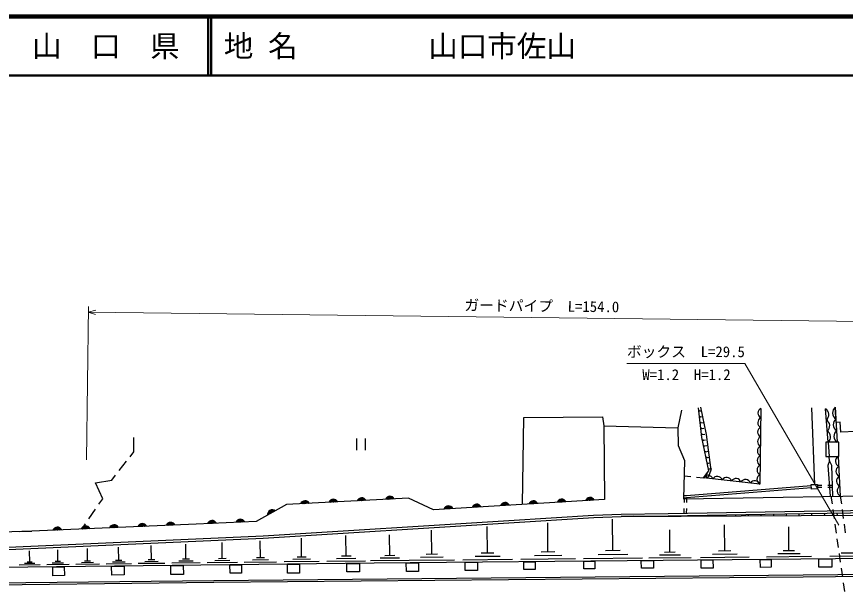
# Model space of a CAD drawing. Units: millimetres, scale not verified. Extents: x 40000 to 680000, y 20000 to 380000.
# Drawn here: x 335258 to 475704, y 282562 to 380000 of the extents above; entities that cross this region are included whole.
import ezdxf
from ezdxf.enums import TextEntityAlignment as Align

# ---------------------------------------------------------------- set-up
doc = ezdxf.new("R2010")
doc.units = ezdxf.units.MM
doc.header["$LTSCALE"] = 1000
for name, color, linetype, lineweight in [('M-BGD', 7, 'Continuous', 25), ('M-STR-HTXT', 7, 'Continuous', 13), ('M-TTL', 2, 'Continuous', 140), ('M-TTL-TXT', 7, 'Continuous', 50)]:
    doc.layers.add(name, color=color, linetype=linetype, lineweight=lineweight)
doc.styles.add('ＭＳ ゴシック', font='')
doc.styles.get('ＭＳ ゴシック').set_extended_font_data('MS Gothic')

msp = doc.modelspace()

# ---------------------------------------------------------------- linework, layer by layer
at = {"layer": 'M-BGD'}
for p, q in [((451007, 313055), (450984, 313253)), ((450995, 313154), (451393, 313200)), ((470540, 300689), (470005, 313660)), ((472772, 307855), (472312, 313523)), ((474132, 311198), (473973, 313791)), ((473985, 313792), (474321, 307862)), ((451122, 312061), (451099, 312260)), ((451111, 312161), (451508, 312207)), ((434766, 310606), (447301, 310290)), ((451238, 311068), (451215, 311267)), ((451226, 311167), (451624, 311214)), ((474801, 311239), (474132, 311198)), ((474906, 309531), (474801, 311239)), ((451353, 310075), (451330, 310273)), ((451342, 310174), (451739, 310220)), ((451469, 309081), (451446, 309280)), ((451457, 309181), (451855, 309227)), ((477483, 309690), (474906, 309531)), ((355128, 306211), (355144, 308676)), ((392843, 308493), (392843, 306493)), ((394343, 308493), (394343, 306493)), ((451640, 308097), (451599, 308293)), ((451619, 308195), (452011, 308278)), ((472772, 307855), (472969, 305433)), ((354497, 305403), (355128, 306211)), ((451846, 307119), (451805, 307314)), ((451826, 307217), (452217, 307299)), ((452052, 306140), (452011, 306336)), ((452032, 306238), (452423, 306320)), ((452259, 305162), (452217, 305357)), ((452238, 305259), (452629, 305342)), ((473026, 304726), (472969, 305433)), ((474458, 305439), (474839, 298719)), ((352650, 303039), (353881, 304615)), ((452465, 304183), (452423, 304379)), ((452444, 304281), (452835, 304363)), ((452671, 303205), (452630, 303400)), ((452650, 303302), (453042, 303385)), ((351403, 301442), (352034, 302251)), ((448365, 302163), (449499, 302050)), ((451740, 301749), (452359, 302533)), ((452050, 302141), (452363, 301893)), ((348630, 300951), (351403, 301442)), ((349859, 298249), (348630, 300951)), ((450494, 301950), (451628, 301837)), ((471730, 300519), (470950, 300520)), ((471735, 300169), (470961, 300170)), ((473509, 300516), (472730, 300517)), ((473508, 300166), (472735, 300167)), ((349224, 297334), (349859, 298249)), ((448387, 298393), (448362, 297615)), ((448777, 298410), (448764, 297627)), ((473489, 297414), (473308, 298692)), ((474839, 298719), (475013, 297429)), ((347514, 294869), (348654, 296512)), ((448330, 296616), (448305, 295838)), ((448748, 296627), (448735, 295844)), ((473839, 294939), (473629, 296424)), ((475147, 296438), (475347, 294951)), ((439879, 295293), (437729, 295255)), ((439879, 295293), (439879, 295267)), ((442028, 295331), (442029, 295278)), ((444178, 295369), (444179, 295290)), ((446328, 295406), (446329, 295301)), ((448477, 295440), (448480, 295312)), ((450627, 295475), (450630, 295324)), ((452777, 295509), (452780, 295335)), ((454927, 295544), (454930, 295347)), ((457076, 295578), (457080, 295358)), ((459226, 295612), (459230, 295370)), ((461376, 295647), (461380, 295381)), ((463525, 295681), (463531, 295392)), ((465675, 295716), (465681, 295404)), ((467825, 295750), (467831, 295415)), ((469975, 295781), (469981, 295427)), ((472124, 295810), (472131, 295438)), ((474274, 295839), (474281, 295450)), ((346309, 293132), (346944, 294047)), ((415061, 289044), (415017, 293540)), ((425306, 289254), (425257, 294185)), ((436311, 289463), (436259, 294800)), ((455257, 289420), (455214, 293838)), ((474189, 292463), (473979, 293948)), ((475481, 293960), (475681, 292474)), ((335804, 292742), (337832, 292770)), ((398505, 288632), (398465, 292130)), ((405633, 288853), (405593, 292953)), ((445968, 289182), (445930, 293017)), ((466134, 289439), (466094, 293509)), ((370109, 288122), (370078, 290867)), ((376574, 288239), (376540, 291154)), ((383556, 288388), (383519, 291579)), ((391113, 288552), (391072, 292049)), ((474539, 289988), (474329, 291473)), ((337477, 287533), (337455, 289422)), ((342254, 287619), (342231, 289634)), ((347277, 287710), (347253, 289856)), ((352561, 287805), (352535, 290090)), ((358118, 287906), (358090, 290336)), ((363962, 288011), (363933, 290595)), ((437562, 289475), (435060, 289451)), ((456293, 289430), (454221, 289410)), ((467088, 289449), (465180, 289430)), ((364568, 288018), (363357, 288004)), ((370753, 288130), (369466, 288115)), ((377257, 288247), (375891, 288231)), ((385056, 288006), (382065, 287972)), ((384304, 288397), (382808, 288380)), ((392757, 288133), (389478, 288096)), ((391932, 288561), (390293, 288542)), ((400149, 288214), (396871, 288176)), ((399325, 288642), (397685, 288623)), ((407560, 288359), (403716, 288321)), ((406594, 288862), (404672, 288843)), ((419287, 287962), (410858, 287879)), ((417174, 288503), (412959, 288462)), ((416115, 289055), (414007, 289034)), ((429941, 288066), (420695, 287976)), ((427623, 288660), (423000, 288615)), ((426461, 289265), (424150, 289242)), ((441327, 288178), (431321, 288080)), ((438819, 288821), (433816, 288771)), ((449572, 288259), (442382, 288188)), ((447770, 288721), (444175, 288685)), ((446867, 289191), (445069, 289174)), ((459410, 288356), (451126, 288274)), ((457334, 288888), (453191, 288847)), ((469959, 288460), (462328, 288384)), ((468047, 288950), (464231, 288912)), ((480849, 288567), (473043, 288490)), ((474888, 287512), (474678, 288998)), ((478893, 289068), (474990, 289029)), ((339254, 287081), (335712, 287040)), ((338365, 287307), (336594, 287287)), ((337920, 287538), (337034, 287528)), ((344148, 287137), (340371, 287094)), ((343201, 287378), (341312, 287356)), ((342726, 287625), (341782, 287614)), ((349296, 287196), (345272, 287150)), ((348287, 287453), (346275, 287430)), ((347781, 287716), (346774, 287704)), ((354710, 287259), (350426, 287209)), ((353635, 287532), (351493, 287507)), ((353097, 287811), (352026, 287799)), ((360404, 287324), (355846, 287272)), ((359261, 287615), (356982, 287589)), ((358688, 287912), (357548, 287899)), ((366392, 287393), (361547, 287337)), ((365177, 287702), (362755, 287674)), ((372691, 287465), (367543, 287406)), ((371400, 287794), (368826, 287764)), ((379315, 287542), (373850, 287479)), ((377944, 287890), (375212, 287859)), ((386556, 287625), (380574, 287556)), ((394401, 287715), (387844, 287640)), ((401794, 287796), (395236, 287720)), ((409487, 287866), (401799, 287790)), ((475238, 285037), (475028, 286522)), ((475588, 282562), (475378, 284047))]:
    msp.add_line(p, q, dxfattribs=at)
for points in [[(447933, 313285), (447301, 310290), (447371, 307272), (448412, 304780), (448295, 298252), (475248, 298726), (490778, 298966), (506272, 290982)], [(451628, 301837), (452564, 303022), (451373, 308676), (450788, 313707)], [(451139, 313800), (452121, 309168), (452917, 303131), (452449, 301891)], [(461395, 313590), (461198, 300744), (451628, 301837)], [(420966, 297308), (421184, 312027), (434556, 312133), (434766, 310606), (434885, 298135)], [(473544, 298696), (473419, 303924), (473026, 304726), (472711, 303882), (473128, 298689)], [(469932, 300136), (448777, 298410), (448298, 298389)], [(469921, 300486), (448755, 298760), (448304, 298740)], [(434885, 298135), (405932, 296415), (401650, 298345), (380997, 297275), (375873, 294432), (365678, 293958), (337832, 292770), (313996, 291981)], [(437722, 295655), (445689, 295796), (468694, 296164), (488331, 296427)], [(322375, 289554), (377023, 291976), (418647, 294567), (433041, 295479), (437714, 295655)], [(322393, 289155), (377044, 291576), (418672, 294167), (433061, 295080), (437729, 295255), (488527, 295525)], [(439879, 295293), (445695, 295396), (468700, 295764), (488336, 296027)], [(497356, 288329), (444846, 287813), (395835, 287331), (322396, 286487)], [(320846, 283884), (368689, 284434), (468520, 285351), (545166, 286133), (559344, 286216)], [(322249, 283565), (368692, 284143), (468523, 285060), (545168, 285841), (559345, 285925)]]:
    msp.add_lwpolyline(points, dxfattribs=at)
for points in [[(472380, 307853), (472390, 305430), (474606, 305440), (474595, 307863)], [(469915, 300670), (470945, 300701), (470968, 299924), (469939, 299893)], [(461279, 287974), (463127, 287992), (463140, 286648), (461292, 286630)], [(471175, 288071), (473375, 288093), (473389, 286675), (471189, 286653)], [(341395, 286706), (343336, 286728), (343353, 285248), (341412, 285225)], [(351361, 286820), (353466, 286844), (353483, 285365), (351378, 285341)], [(361375, 286935), (363503, 286960), (363521, 285459), (361392, 285434)], [(371411, 287051), (373376, 287073), (373393, 285667), (371427, 285645)], [(381167, 287163), (383203, 287186), (383220, 285667), (381185, 285644)], [(391205, 287278), (393358, 287303), (393374, 285901), (391221, 285877)], [(401289, 287385), (403348, 287405), (403362, 285949), (401304, 285929)], [(411281, 287483), (413339, 287503), (413352, 286113), (411294, 286093)], [(421201, 287580), (423120, 287599), (423133, 286274), (421214, 286255)], [(431354, 287680), (433249, 287699), (433262, 286417), (431366, 286398)], [(441111, 287776), (443193, 287796), (443205, 286509), (441124, 286489)], [(451264, 287876), (453253, 287895), (453266, 286509), (451278, 286489)]]:
    msp.add_lwpolyline(points, close=True, dxfattribs=at)
for centre, radius, start, end in [((461777, 312781), 895, 115.30457, 242.93904), ((471743, 312526), 1148, 309.01025, 60.26477), ((474770, 312845), 1230, 129.64954, 236.83346), ((461753, 311175), 895, 115.30457, 242.93904), ((474882, 310868), 1230, 129.64954, 236.83346), ((471896, 310637), 1148, 309.01025, 60.26477), ((461728, 309570), 895, 115.30457, 242.93904), ((472049, 308747), 1148, 309.01025, 60.26477), ((474994, 308891), 1230, 129.64954, 236.83346), ((461704, 307964), 895, 115.30457, 242.93904), ((461679, 306358), 895, 115.30457, 242.93904), ((461654, 304752), 895, 115.30457, 242.93904), ((474963, 304625), 958, 121.7981, 244.6849), ((461630, 303146), 895, 115.30457, 242.93904), ((475058, 302945), 958, 121.7981, 244.6849), ((452381, 301354), 894, 19.64462, 147.32236), ((453976, 301172), 894, 19.64462, 147.32236), ((461605, 301540), 895, 115.30457, 242.93904), ((475153, 301265), 958, 121.7981, 244.6849), ((455571, 300989), 894, 19.64462, 147.32236), ((457166, 300807), 894, 19.64462, 147.32236), ((458761, 300625), 894, 19.64462, 147.32236), ((460356, 300443), 894, 19.64462, 147.32236), ((475249, 299585), 958, 121.7981, 244.6849), ((384149, 297125), 812, 25.58666, 160.34693), ((384149, 297125), 650, 31.70245, 154.23114), ((388943, 297374), 812, 25.58666, 160.34693), ((388943, 297374), 650, 31.70245, 154.23114), ((388943, 297374), 488, 42.83514, 143.09845), ((393736, 297622), 812, 25.58666, 160.34693), ((393736, 297622), 650, 31.70245, 154.23114), ((393736, 297622), 488, 42.83514, 143.09845), ((393736, 297622), 325, 77.02443, 108.90916), ((398530, 297871), 812, 25.58666, 160.34693), ((398530, 297871), 650, 31.70245, 154.23114), ((398530, 297871), 488, 42.83514, 143.09845), ((398530, 297871), 325, 77.02443, 108.90916), ((422823, 297105), 812, 26.01889, 160.77916), ((422823, 297105), 650, 32.13468, 154.66338), ((427614, 297390), 812, 26.01889, 160.77916), ((427614, 297390), 650, 32.13468, 154.66338), ((427614, 297390), 488, 43.26737, 143.53069), ((432406, 297674), 812, 26.01889, 160.77916), ((432406, 297674), 650, 32.13468, 154.66338), ((432406, 297674), 488, 43.26737, 143.53069), ((432406, 297674), 325, 77.45666, 109.3414), ((378586, 295580), 812, 51.64114, 186.40141), ((384149, 297125), 488, 42.83514, 143.09845), ((384149, 297125), 325, 77.02443, 108.90916), ((388943, 297374), 325, 77.02443, 108.90916), ((408448, 296251), 812, 26.01889, 160.77916), ((408448, 296251), 650, 32.13468, 154.66338), ((408448, 296251), 488, 43.26737, 143.53069), ((408448, 296251), 325, 77.45666, 109.3414), ((413240, 296536), 812, 26.01889, 160.77916), ((413240, 296536), 650, 32.13468, 154.66338), ((413240, 296536), 488, 43.26737, 143.53069), ((413240, 296536), 325, 77.45666, 109.3414), ((418031, 296821), 812, 26.01889, 160.77916), ((418031, 296821), 650, 32.13468, 154.66338), ((418031, 296821), 488, 43.26737, 143.53069), ((418031, 296821), 325, 77.45666, 109.3414), ((422823, 297105), 488, 43.26737, 143.53069), ((422823, 297105), 325, 77.45666, 109.3414), ((427614, 297390), 325, 77.45666, 109.3414), ((378586, 295580), 650, 57.75693, 180.28562), ((378586, 295580), 488, 68.88961, 169.15293), ((378586, 295580), 325, 103.0789, 134.96364), ((346972, 292848), 812, 25.06287, 159.82315), ((351768, 293052), 812, 25.06287, 159.82315), ((351768, 293052), 650, 31.17866, 153.70736), ((351768, 293052), 488, 42.31135, 142.57467), ((356564, 293257), 812, 25.06287, 159.82315), ((356564, 293257), 650, 31.17866, 153.70736), ((356564, 293257), 488, 42.31135, 142.57467), ((356564, 293257), 325, 76.50064, 108.38538), ((361359, 293461), 812, 25.06287, 159.82315), ((361359, 293461), 650, 31.17866, 153.70736), ((361359, 293461), 488, 42.31135, 142.57467), ((361359, 293461), 325, 76.50064, 108.38538), ((368392, 293772), 812, 25.28058, 160.04085), ((368392, 293772), 650, 31.39637, 153.92506), ((368392, 293772), 488, 42.52905, 142.79237), ((368392, 293772), 325, 76.71834, 108.60308), ((373187, 293994), 812, 25.28058, 160.04085), ((373187, 293994), 650, 31.39637, 153.92506), ((373187, 293994), 488, 42.52905, 142.79237), ((373187, 293994), 325, 76.71834, 108.60308), ((342177, 292643), 812, 25.06287, 159.82315), ((342177, 292643), 650, 31.17866, 153.70736), ((342177, 292643), 488, 42.31135, 142.57467), ((342177, 292643), 325, 76.50064, 108.38538), ((346972, 292848), 650, 31.17866, 153.70736), ((346972, 292848), 488, 42.31135, 142.57467), ((346972, 292848), 325, 76.50064, 108.38538), ((351768, 293052), 325, 76.50064, 108.38538)]:
    msp.add_arc(centre, radius, start, end, dxfattribs=at)
at = {"layer": 'M-STR-HTXT'}
for p, q in [((347117, 304886), (347424, 330884)), ((347413, 329884), (348667, 330244)), ((347413, 329884), (501063, 328070)), ((347413, 329884), (348658, 329494)), ((458679, 321223), (438679, 321223)), ((474577, 293809), (458679, 321223))]:
    msp.add_line(p, q, dxfattribs=at)
at = {"layer": 'M-TTL'}
msp.add_line((680000, 380000), (40000, 380000), dxfattribs=at)
at = {"layer": 'M-TTL-TXT'}
for p, q in [((367750, 380000), (367750, 370000)), ((368250, 380000), (368250, 370000)), ((40000, 370000), (680000, 370000))]:
    msp.add_line(p, q, dxfattribs=at)

# ---------------------------------------------------------------- texts
at = {"layer": 'M-STR-HTXT', "style": 'ＭＳ ゴシック'}
msp.add_text('ガードパイプ  L=154.0', height=1833, rotation=359.323, dxfattribs=at).set_placement((424244, 329477), align=Align.BOTTOM_CENTER)
msp.add_text('ボックス\u3000L=29.5', height=1833, dxfattribs=at).set_placement((438679, 321723), align=Align.BOTTOM_LEFT)
msp.add_text('W=1.2\u3000H=1.2', height=1833, dxfattribs=at).set_placement((448771, 317843), align=Align.BOTTOM_CENTER)
at = {"layer": 'M-TTL-TXT', "style": 'ＭＳ ゴシック'}
msp.add_text('山\u3000口\u3000県', height=3666, dxfattribs=at).set_placement((350375, 375000), align=Align.MIDDLE_CENTER)
for s, p in [('地 名', (370380, 375000)), ('山口市佐山', (405024, 375000))]:
    msp.add_text(s, height=3666, dxfattribs=at).set_placement(p, align=Align.MIDDLE_LEFT)

doc.saveas('drawing.dxf')
